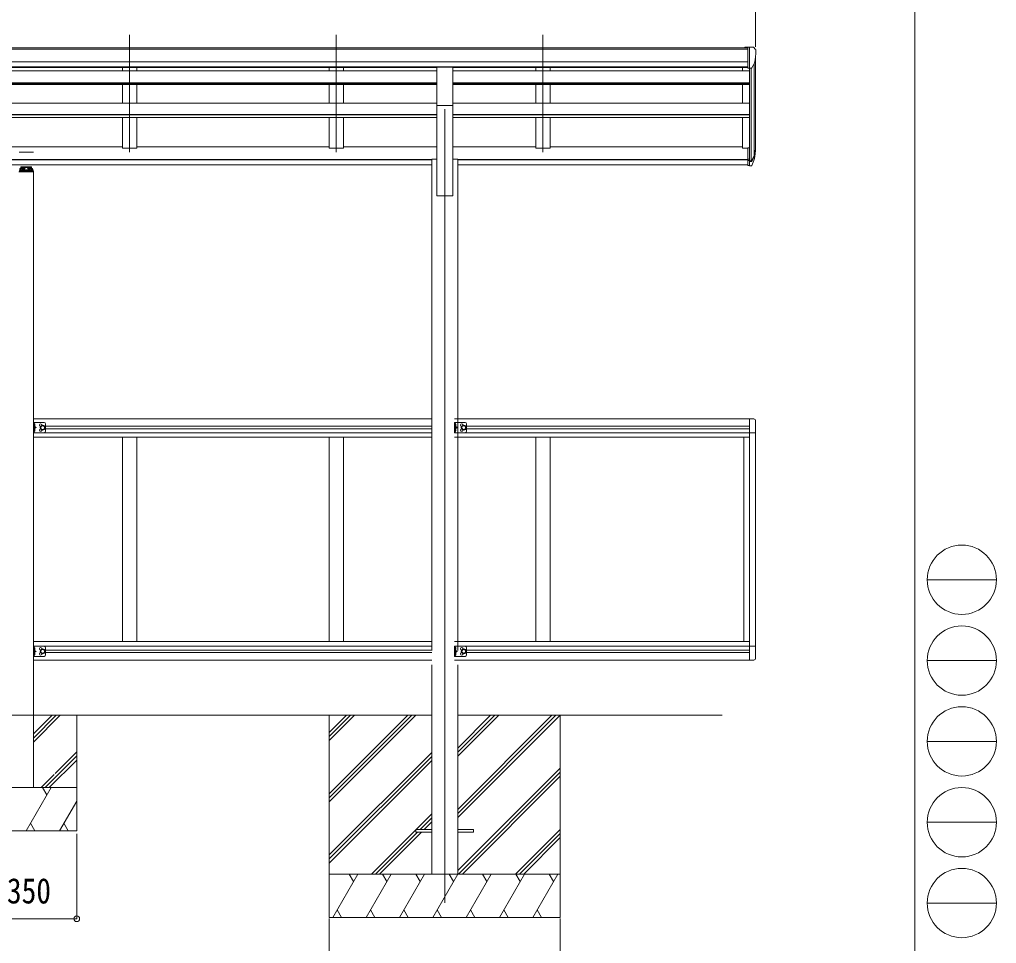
# Model space of a CAD drawing. Units: millimetres at full size; details may follow other scales. Extents: x -5590 to 5652, y -3902 to 3858.
# Drawn here: x 2268 to 5652, y -1982 to 1219 of the extents above; entities that cross this region are included whole.
import ezdxf
from ezdxf.enums import TextEntityAlignment as Align

# ---------------------------------------------------------------- set-up
doc = ezdxf.new("R2010")
doc.units = ezdxf.units.MM
doc.header["$LTSCALE"] = 20
doc.header["$PDMODE"] = 32
doc.header["$PDSIZE"] = 20
for name, color, linetype, lineweight in [('0-0_0', 7, 'Continuous', 9), ('0-1_本体', 4, 'Continuous', 9), ('0-2_部品', 7, 'Continuous', 9), ('0-8_PARTS2', 2, 'Continuous', 9), ('0-A_寸法', 6, 'Continuous', 9), ('1-0_FRAME', 7, 'Continuous', 9), ('1-1_GLASS', 4, 'Continuous', 9), ('1-2_GLASS_SEAL', 7, 'Continuous', 9), ('F-0_240', 7, 'Continuous', 9)]:
    doc.layers.add(name, color=color, linetype=linetype, lineweight=lineweight)
doc.styles.add('ＭＳ ゴシック', font='')
doc.styles.get('ＭＳ ゴシック').set_extended_font_data('MS Gothic')

msp = doc.modelspace()

# ---------------------------------------------------------------- linework, layer by layer
at = {"layer": '0-0_0'}
for p, q in [((886.34, -1191.39), (3695.94, -1191.39)), ((3341.14, -1191.39), (3341.14, -1891.39)), ((3341.14, -1462.89), (3612.64, -1191.39)), ((3341.14, -1477.04), (3626.79, -1191.39)), ((3341.14, -1491.18), (3640.93, -1191.39)), ((3341.14, -1250.76), (3400.51, -1191.39)), ((3341.14, -1264.91), (3414.65, -1191.39)), ((3341.14, -1279.05), (3428.79, -1191.39)), ((3786.34, -1191.39), (4702.14, -1191.39)), ((3786.34, -1545.46), (4140.4, -1191.39)), ((3786.34, -1517.17), (4112.12, -1191.39)), ((3786.34, -1531.31), (4126.26, -1191.39)), ((3786.34, -1333.32), (3928.27, -1191.39)), ((3786.34, -1319.18), (3914.13, -1191.39)), ((3786.34, -1305.04), (3899.99, -1191.39)), ((4141.14, -1191.39), (4141.14, -1891.39)), ((3341.14, -1675.03), (3695.94, -1320.23)), ((3341.14, -1689.17), (3695.94, -1334.37)), ((3341.14, -1703.31), (3695.94, -1348.51)), ((3786.34, -1729.3), (4141.14, -1374.51)), ((3788.39, -1741.39), (4141.14, -1388.65)), ((3802.53, -1741.39), (4141.14, -1402.79)), ((3486.9, -1741.39), (3695.94, -1532.36)), ((3655.55, -1586.89), (3695.94, -1546.5)), ((3669.69, -1586.89), (3695.94, -1560.64)), ((3986.38, -1741.39), (4141.14, -1586.64)), ((3501.05, -1741.39), (3646.55, -1595.89)), ((3515.19, -1741.39), (3660.69, -1595.89)), ((4000.52, -1741.39), (4141.14, -1600.78)), ((4014.67, -1741.39), (4141.14, -1614.92)), ((4141.14, -1741.39), (3341.14, -1741.39)), ((3353.84, -1891.39), (3440.45, -1741.39)), ((3425.45, -1767.38), (3410.44, -1741.39)), ((3469.31, -1891.39), (3555.92, -1741.39)), ((3540.92, -1767.38), (3525.91, -1741.39)), ((3584.78, -1891.39), (3671.39, -1741.39)), ((3656.39, -1767.38), (3641.39, -1741.39)), ((3700.25, -1891.39), (3786.86, -1741.39)), ((3771.86, -1767.38), (3756.86, -1741.39)), ((3815.72, -1891.39), (3902.33, -1741.39)), ((3887.33, -1767.38), (3872.33, -1741.39)), ((3931.19, -1891.39), (4017.8, -1741.39)), ((3987.8, -1741.39), (4002.8, -1767.38)), ((4046.66, -1891.39), (4133.27, -1741.39)), ((4103.27, -1741.39), (4118.27, -1767.38)), ((3341.14, -1891.39), (4141.14, -1891.39)), ((3368.84, -1865.41), (3383.84, -1891.39)), ((3484.31, -1865.41), (3499.31, -1891.39)), ((3599.78, -1865.41), (3614.78, -1891.39)), ((3715.25, -1865.41), (3730.25, -1891.39)), ((3830.72, -1865.41), (3845.72, -1891.39)), ((3946.19, -1865.42), (3961.19, -1891.39)), ((4061.66, -1865.42), (4076.66, -1891.39))]:
    msp.add_line(p, q, dxfattribs=at)
at = {"layer": '0-1_本体'}
for p, q in [((-208.36, 1121.25), (4790.64, 1121.25)), ((-208.36, 1115.9), (4790.64, 1115.9)), ((4817.14, 771.73), (4817.14, 1084.5)), ((-208.36, 1072.38), (4790.64, 1072.38)), ((-208.36, 1054.7), (4790.64, 1054.7)), ((868.64, 1052.33), (3713.64, 1052.33)), ((2624.14, 1052.26), (2624.14, 1041.08)), ((2674.14, 1052.26), (2674.14, 1041.08)), ((3340.14, 1052.26), (3340.14, 1041.08)), ((3390.14, 1052.26), (3390.14, 1041.08)), ((3768.64, 1052.33), (4790.64, 1052.33)), ((4056.14, 1052.26), (4056.14, 1041.08)), ((4106.14, 1052.26), (4106.14, 1041.08)), ((4772.14, 1041.08), (4772.14, 1052.33)), ((4797.14, 1049.87), (4797.14, 773.9)), ((4803.14, 1050.35), (4803.14, 729.47)), ((4812.86, 1065.7), (4812.86, 747.47)), ((868.64, 1041.08), (3713.64, 1041.08)), ((3768.64, 1041.08), (4797.14, 1041.08)), ((868.64, 999.15), (3713.64, 999.15)), ((868.64, 997.65), (3713.64, 997.65)), ((868.64, 993.45), (3713.64, 993.45)), ((2624.14, 993.45), (2624.14, 929.72)), ((2674.14, 993.45), (2674.14, 929.72)), ((3340.14, 993.45), (3340.14, 929.72)), ((3390.14, 993.45), (3390.14, 929.72)), ((3768.64, 999.15), (4797.14, 999.15)), ((3768.64, 997.65), (4797.14, 997.65)), ((3768.64, 993.45), (4797.14, 993.45)), ((4056.14, 993.45), (4056.14, 929.72)), ((4106.14, 993.45), (4106.14, 929.72)), ((4772.14, 929.72), (4772.14, 993.45)), ((868.65, 929.72), (3713.65, 929.72)), ((3713.64, 925.4), (3713.64, 608.61)), ((3768.64, 608.61), (3768.64, 925.4)), ((3768.65, 929.72), (4797.14, 929.72)), ((868.64, 890.28), (3713.64, 890.28)), ((868.64, 888.8), (3713.64, 888.8)), ((3768.64, 890.28), (4797.14, 890.28)), ((3768.64, 888.8), (4797.14, 888.8)), ((868.64, 879.54), (3713.64, 879.54)), ((2624.14, 879.54), (2624.14, 773.06)), ((2674.14, 879.54), (2674.14, 773.06)), ((3340.14, 879.54), (3340.14, 773.06)), ((3390.14, 879.54), (3390.14, 773.06)), ((3768.64, 879.54), (4797.14, 879.54)), ((4056.14, 879.54), (4056.14, 773.06)), ((4106.14, 879.54), (4106.14, 773.06)), ((4772.14, 773.08), (4772.14, 879.54)), ((1958.14, 777.88), (2624.14, 777.88)), ((2624.14, 773.06), (2674.14, 773.06)), ((2674.14, 777.88), (3340.14, 777.88)), ((3340.14, 773.06), (3390.14, 773.06)), ((3390.14, 777.88), (3713.64, 777.88)), ((3768.64, 777.88), (4056.14, 777.88)), ((4056.14, 773.06), (4106.14, 773.06)), ((4106.14, 777.88), (4772.14, 777.88)), ((4790.64, 773.08), (4772.14, 773.08)), ((886.14, 733.78), (3695.94, 733.78)), ((886.14, 732.38), (3695.94, 732.38)), ((886.14, 715.01), (3695.94, 715.01)), ((3695.94, 734.99), (3713.64, 734.99)), ((3695.94, 734.99), (3695.94, -966.39)), ((3786.34, 733.78), (4790.64, 733.78)), ((3786.34, 732.38), (4790.64, 732.38)), ((3786.34, 715.01), (4790.64, 715.01)), ((3713.64, 608.61), (3768.64, 608.61)), ((3695.94, -1016.39), (3695.94, -1741.39)), ((3786.34, -1016.39), (3786.34, -1741.39))]:
    msp.add_line(p, q, dxfattribs=at)
msp.add_lwpolyline([(3768.64, 734.99), (3786.34, 734.99), (3786.34, -966.39)], dxfattribs=at)
at = {"layer": '0-2_部品'}
for p, q in [((4790.64, 1122.86), (4780.64, 1122.77)), ((4780.64, 1121.25), (4780.64, 1122.77)), ((4790.64, 1050.87), (4790.64, 1122.86)), ((4809.14, 1122.86), (4790.64, 1122.86)), ((4797.14, 1049.87), (4797.14, 1122.86)), ((4809.14, 1122.86), (4811.47, 1122.71)), ((4812.23, 1122.29), (4816.3, 1116.48)), ((4819.14, 1113.49), (4819.14, 1112.86)), ((3713.64, 1054.42), (3768.64, 1054.42)), ((3713.64, 920.91), (3713.64, 1054.42)), ((3768.64, 920.91), (3768.64, 1054.42)), ((4790.64, 1050.87), (4797.14, 1050.87)), ((4797.14, 1049.87), (4802.35, 1050.19)), ((4804.77, 1051.69), (4814.04, 1067.75)), ((3713.64, 920.91), (3768.64, 920.91)), ((4790.64, 773.9), (4790.64, 712.84)), ((4790.64, 773.9), (4797.14, 773.9)), ((4797.14, 773.9), (4797.14, 712.02)), ((4803.57, 729.94), (4813.33, 748.36)), ((4814.75, 747.86), (4804.58, 728.69)), ((4790.64, 735.59), (4797.14, 735.59)), ((4790.64, 730.19), (4797.14, 730.19)), ((4790.64, 712.84), (4797.14, 712.84)), ((4797.14, 729.19), (4802.28, 729.19)), ((4797.14, 727.19), (4801.99, 727.19)), ((4797.14, 712.02), (4801.99, 712.02)), ((4812.16, 731.01), (4804.58, 713.52))]:
    msp.add_line(p, q, dxfattribs=at)
at = {"layer": '0-2_部品', "color": 4}
for p, q in [((3641.14, -1586.89), (3641.14, -1595.89)), ((3641.14, -1586.89), (3695.94, -1586.89)), ((3786.34, -1586.89), (3841.14, -1586.89)), ((3841.14, -1586.89), (3841.14, -1595.89)), ((3641.14, -1595.89), (3695.94, -1595.89)), ((3786.34, -1595.89), (3841.14, -1595.89))]:
    msp.add_line(p, q, dxfattribs=at)
at = {"layer": '0-2_部品'}
for centre, radius, start, end in [((4811.41, 1121.72), 1, 35, 86.5), ((4617.14, 1112.86), 202, 347.09739, 0), ((4816.14, 1113.49), 3, 0, 87), ((4802.17, 1053.19), 3, 273.5, 330), ((4729.19, 774.31), 88.05, 342.78929, 2.77608), ((4728.48, 770.03), 89.07, 345.58812, 5.50424), ((4683.92, 767.09), 133.22, 344.28698, 356.72013), ((4801.99, 730.19), 3, 270, 330), ((4801.99, 715.02), 3, 270, 330), ((4802.28, 730.69), 1.5, 270, 330)]:
    msp.add_arc(centre, radius, start, end, dxfattribs=at)
at = {"layer": '0-8_PARTS2'}
for p, q in [((2649.14, 1166.18), (2649.14, 759.39)), ((3365.14, 1166.18), (3365.14, 759.39)), ((4081.14, 1166.18), (4081.14, 759.39)), ((3741.14, 908.61), (3741.14, -1841.39))]:
    msp.add_line(p, q, dxfattribs=at)
at = {"layer": '0-A_寸法'}
for p, q in [((4817.14, 1657.42), (4817.14, 1123.99)), ((2466.14, -1896.23), (2466.14, -1602.36)), ((3341.14, -2230.42), (3341.14, -1895.33)), ((4141.14, -2230.42), (4141.14, -1895.33)), ((2116.14, -1896.23), (2466.14, -1896.23))]:
    msp.add_line(p, q, dxfattribs=at)
msp.add_point((2466.14, -1896.23), dxfattribs=at)
at = {"layer": '1-0_FRAME'}
for p, q in [((2316.14, -1255.87), (2380.62, -1191.39)), ((2316.14, -1270.02), (2394.76, -1191.39)), ((2316.14, -1284.16), (2408.91, -1191.39)), ((2391.14, -1393.01), (2466.14, -1318.01)), ((2356.89, -1441.39), (2466.14, -1332.15)), ((2371.04, -1441.39), (2466.14, -1346.29)), ((2342.75, -1441.39), (2388.25, -1395.89)), ((2116.14, -1441.39), (2466.14, -1441.39)), ((2291.14, -1591.39), (2377.75, -1441.39)), ((2362.75, -1467.38), (2347.75, -1441.39)), ((2406.61, -1591.39), (2466.14, -1488.29)), ((2306.14, -1565.41), (2321.14, -1591.39)), ((2421.61, -1565.41), (2436.61, -1591.39))]:
    msp.add_line(p, q, dxfattribs=at)
msp.add_lwpolyline([(2116.14, -1591.39), (2466.14, -1591.39), (2466.14, -1191.39)], dxfattribs=at)
at = {"layer": '1-1_GLASS'}
for p, q in [((2266.14, 759.16), (2316.14, 759.16)), ((2316.14, 691.85), (2316.14, -1441.39)), ((3695.94, -164.29), (2316.04, -164.29)), ((4797.14, -164.29), (3774.94, -164.29)), ((2358.04, -190.29), (3695.94, -190.29)), ((2358.04, -199.29), (3695.94, -199.29)), ((3816.94, -190.29), (4797.14, -190.29)), ((3816.94, -199.29), (4797.14, -199.29)), ((2316.04, -212.79), (3695.94, -212.79)), ((2316.04, -228.29), (3695.94, -228.29)), ((2624.14, -228.29), (2624.14, -936.29)), ((2674.14, -228.29), (2674.14, -936.29)), ((3340.14, -228.29), (3340.14, -936.29)), ((3390.14, -228.29), (3390.14, -936.29)), ((4797.14, -212.79), (3774.94, -212.79)), ((3774.94, -228.29), (4797.14, -228.29)), ((4056.14, -228.29), (4056.14, -936.29)), ((4106.14, -228.29), (4106.14, -936.29)), ((4777.14, -936.29), (4777.14, -228.29)), ((4797.14, -951.6), (4797.14, -212.79)), ((4817.14, -212.98), (4817.14, -951.59)), ((2316.04, -936.29), (3695.94, -936.29)), ((3774.94, -936.29), (4797.14, -936.29)), ((2316.04, -951.79), (3695.94, -951.79)), ((2358.04, -965.29), (3695.94, -965.29)), ((2358.04, -974.29), (3695.94, -974.29)), ((3774.94, -951.79), (4797.14, -951.79)), ((3816.94, -965.29), (4797.14, -965.29)), ((3816.94, -974.29), (4797.14, -974.29)), ((2316.04, -1000.29), (3695.94, -1000.29)), ((3774.94, -1000.29), (4797.14, -1000.29))]:
    msp.add_line(p, q, dxfattribs=at)
at = {"layer": '1-2_GLASS_SEAL', "color": 4}
for p, q in [((2316.64, 691.85), (2265.64, 691.85)), ((2315.14, 694.85), (2267.14, 694.85)), ((2268.64, 700.49), (2268.64, 694.85)), ((2271.14, 703.06), (2272.64, 703.06)), ((2271.14, 700.55), (2271.14, 694.85)), ((2271.14, 700.55), (2272.64, 700.55)), ((2271.14, 698.66), (2311.14, 698.66)), ((2309.64, 708.98), (2272.64, 708.98)), ((2272.64, 708.98), (2272.64, 700.55)), ((2272.64, 706.49), (2309.64, 706.49)), ((2275.24, 704.06), (2275.24, 703.58)), ((2278.69, 702.17), (2278.69, 701.84)), ((2280.65, 702.5), (2280.65, 702.16)), ((2281.14, 703.41), (2281.14, 700.73)), ((2281.63, 702.5), (2281.63, 702.16)), ((2283.59, 701.84), (2283.59, 702.17)), ((2287.04, 704.06), (2287.04, 703.58)), ((2295.24, 704.06), (2295.24, 703.58)), ((2298.69, 702.17), (2298.69, 701.84)), ((2300.65, 702.5), (2300.65, 702.16)), ((2301.14, 703.41), (2301.14, 700.73)), ((2301.63, 702.5), (2301.63, 702.16)), ((2303.59, 701.84), (2303.59, 702.17)), ((2307.04, 704.06), (2307.04, 703.58)), ((2309.64, 708.98), (2309.64, 700.55)), ((2309.64, 703.06), (2311.14, 703.06)), ((2309.64, 700.55), (2311.14, 700.55)), ((2311.14, 700.55), (2311.14, 694.85)), ((2313.64, 694.85), (2313.64, 700.49)), ((2316.64, 693.35), (2316.64, 691.85))]:
    msp.add_line(p, q, dxfattribs=at)
at = {"layer": '1-2_GLASS_SEAL'}
for p, q in [((4797.14, -163.79), (4812.43, -164.59)), ((4797.14, -163.79), (4797.14, -212.98)), ((2316.04, -177.29), (2316.04, -212.29)), ((2353.04, -177.29), (2316.04, -177.29)), ((2318.56, -184.65), (2317.96, -185.79)), ((2318.56, -186.94), (2317.96, -185.79)), ((2318.56, -202.65), (2317.96, -203.79)), ((2318.54, -177.29), (2318.54, -212.29)), ((2318.54, -181.09), (2318.83, -181.09)), ((2318.54, -181.09), (2318.54, -190.49)), ((2318.83, -190.49), (2318.54, -190.49)), ((2318.54, -194.79), (2325.54, -194.79)), ((2318.83, -199.09), (2318.54, -199.09)), ((2318.54, -208.49), (2318.54, -199.09)), ((2320.65, -183.64), (2318.63, -184.65)), ((2320.65, -187.94), (2318.63, -186.94)), ((2320.65, -201.64), (2318.63, -202.65)), ((2318.83, -181.09), (2318.83, -190.49)), ((2318.83, -208.49), (2318.83, -199.09)), ((2354.54, -198.55), (2348.04, -202.3)), ((2358.04, -182.29), (2358.04, -207.29)), ((3774.94, -212.29), (3774.94, -177.29)), ((3811.94, -177.29), (3774.94, -177.29)), ((3777.46, -184.65), (3776.86, -185.79)), ((3777.46, -186.94), (3776.86, -185.79)), ((3777.46, -202.65), (3776.86, -203.79)), ((3777.44, -212.29), (3777.44, -177.29)), ((3777.44, -181.09), (3777.73, -181.09)), ((3777.44, -181.09), (3777.44, -190.49)), ((3777.73, -190.49), (3777.44, -190.49)), ((3777.44, -194.79), (3784.44, -194.79)), ((3777.73, -199.09), (3777.44, -199.09)), ((3777.44, -208.49), (3777.44, -199.09)), ((3779.55, -183.64), (3777.53, -184.65)), ((3779.55, -187.94), (3777.53, -186.94)), ((3779.55, -201.64), (3777.53, -202.65)), ((3777.73, -181.09), (3777.73, -190.49)), ((3777.73, -208.49), (3777.73, -199.09)), ((3816.94, -207.29), (3816.94, -182.29)), ((4817.64, -170.09), (4817.64, -212.98)), ((2353.04, -212.29), (2316.04, -212.29)), ((2318.56, -204.94), (2317.96, -203.79)), ((2318.54, -208.49), (2318.83, -208.49)), ((2320.65, -205.94), (2318.63, -204.94)), ((3811.94, -212.29), (3774.94, -212.29)), ((3777.46, -204.94), (3776.86, -203.79)), ((3777.44, -208.49), (3777.73, -208.49)), ((3779.55, -205.94), (3777.53, -204.94)), ((4817.64, -212.98), (4797.14, -212.98)), ((2316.04, -952.29), (2316.04, -987.29)), ((2353.04, -952.29), (2316.04, -952.29)), ((2318.56, -959.65), (2317.96, -960.79)), ((2318.56, -961.94), (2317.96, -960.79)), ((2318.56, -977.65), (2317.96, -978.79)), ((2318.56, -979.94), (2317.96, -978.79)), ((2318.54, -952.29), (2318.54, -987.29)), ((2318.54, -956.09), (2318.83, -956.09)), ((2318.54, -956.09), (2318.54, -965.49)), ((2318.83, -965.49), (2318.54, -965.49)), ((2318.54, -969.79), (2325.54, -969.79)), ((2318.83, -974.09), (2318.54, -974.09)), ((2318.54, -983.49), (2318.54, -974.09)), ((2320.65, -958.64), (2318.63, -959.65)), ((2320.65, -962.94), (2318.63, -961.94)), ((2320.65, -976.64), (2318.63, -977.65)), ((2320.65, -980.94), (2318.63, -979.94)), ((2318.83, -956.09), (2318.83, -965.49)), ((2318.83, -983.49), (2318.83, -974.09)), ((2354.54, -973.55), (2348.04, -977.3)), ((2358.04, -957.29), (2358.04, -982.29)), ((3774.94, -987.29), (3774.94, -952.29)), ((3811.94, -952.29), (3774.94, -952.29)), ((3777.46, -959.65), (3776.86, -960.79)), ((3777.46, -961.94), (3776.86, -960.79)), ((3777.46, -977.65), (3776.86, -978.79)), ((3777.46, -979.94), (3776.86, -978.79)), ((3777.44, -987.29), (3777.44, -952.29)), ((3777.44, -956.09), (3777.73, -956.09)), ((3777.44, -956.09), (3777.44, -965.49)), ((3777.73, -965.49), (3777.44, -965.49)), ((3777.44, -969.79), (3784.44, -969.79)), ((3777.73, -974.09), (3777.44, -974.09)), ((3777.44, -983.49), (3777.44, -974.09)), ((3779.55, -958.64), (3777.53, -959.65)), ((3779.55, -962.94), (3777.53, -961.94)), ((3779.55, -976.64), (3777.53, -977.65)), ((3779.55, -980.94), (3777.53, -979.94)), ((3777.73, -956.09), (3777.73, -965.49)), ((3777.73, -983.49), (3777.73, -974.09)), ((3816.94, -982.29), (3816.94, -957.29)), ((4817.64, -951.6), (4797.14, -951.6)), ((4797.14, -1000.79), (4797.14, -951.6)), ((4817.64, -994.5), (4817.64, -951.6)), ((2353.04, -987.29), (2316.04, -987.29)), ((2318.54, -983.49), (2318.83, -983.49)), ((3811.94, -987.29), (3774.94, -987.29)), ((3777.44, -983.49), (3777.73, -983.49)), ((4797.14, -1000.79), (4812.43, -999.99))]:
    msp.add_line(p, q, dxfattribs=at)
at = {"layer": '1-2_GLASS_SEAL', "color": 4}
for points in [[(2279.67, 701.94), (2279.86, 701.92), (2279.94, 701.91), (2280.05, 701.91), (2280.22, 701.92), (2280.36, 701.95), (2280.49, 701.99), (2280.58, 702.04), (2280.63, 702.1)], [(2281.65, 702.1), (2281.71, 702.04), (2281.8, 701.99), (2281.92, 701.95), (2282.07, 701.92), (2282.24, 701.91), (2282.34, 701.91), (2282.42, 701.92), (2282.61, 701.94)], [(2299.67, 701.94), (2299.86, 701.92), (2299.94, 701.91), (2300.05, 701.91), (2300.22, 701.92), (2300.36, 701.95), (2300.49, 701.99), (2300.58, 702.04), (2300.63, 702.1)], [(2301.65, 702.1), (2301.71, 702.04), (2301.8, 701.99), (2301.92, 701.95), (2302.07, 701.92), (2302.24, 701.91), (2302.34, 701.91), (2302.42, 701.92), (2302.61, 701.94)]]:
    msp.add_lwpolyline(points, dxfattribs=at)
at = {"layer": '1-2_GLASS_SEAL'}
for points in [[(2319.14, -190.22), (2325.54, -194.79), (2319.14, -199.37)], [(2348.04, -202.3), (2341.54, -198.55), (2341.54, -191.04), (2348.04, -187.29), (2354.54, -191.04)], [(3778.04, -199.37), (3784.44, -194.79), (3778.04, -190.22)], [(2319.14, -965.22), (2325.54, -969.79), (2319.14, -974.37)], [(2348.04, -977.3), (2341.54, -973.55), (2341.54, -966.04), (2348.04, -962.29), (2354.54, -966.04)], [(3778.04, -974.37), (3784.44, -969.79), (3778.04, -965.22)]]:
    msp.add_lwpolyline(points, dxfattribs=at)
for points in [[(3806.94, -187.29), (3800.44, -191.04), (3800.44, -198.54), (3806.94, -202.3), (3813.44, -198.54), (3813.44, -191.04)], [(3806.94, -962.29), (3800.44, -966.04), (3800.44, -973.54), (3806.94, -977.3), (3813.44, -973.54), (3813.44, -966.04)]]:
    msp.add_lwpolyline(points, close=True, dxfattribs=at)
for centre, radius in [((2348.04, -194.79), 8.5), ((2348.04, -194.79), 7.5), ((2348.04, -194.79), 6.5), ((3806.94, -194.79), 8.5), ((3806.94, -194.79), 7.5), ((3806.94, -194.79), 6.5), ((2348.04, -969.79), 8.5), ((2348.04, -969.79), 7.5), ((2348.04, -969.79), 6.5), ((3806.94, -969.79), 8.5), ((3806.94, -969.79), 7.5), ((3806.94, -969.79), 6.5)]:
    msp.add_circle(centre, radius, dxfattribs=at)
at = {"layer": '1-2_GLASS_SEAL', "color": 4}
msp.add_arc((2315.14, 693.35), 1.5, 0, 90, dxfattribs=at)
at = {"layer": '1-2_GLASS_SEAL'}
for centre, radius, start, end in [((4812.14, -170.09), 5.5, 0, 87), ((2314.94, -185.79), 6.1, 309.60193, 50.39807), ((2314.94, -203.79), 6.1, 309.60193, 50.39807), ((2341.04, -186.29), 4.25, 353.70569, 265.23923), ((2341.04, -203.29), 4.25, 94.76077, 6.29431), ((2353.04, -182.29), 5, 0, 90), ((3773.84, -185.79), 6.1, 309.60193, 50.39807), ((3773.84, -203.79), 6.1, 309.60193, 50.39807), ((3799.94, -186.29), 4.25, 353.70569, 265.23923), ((3799.94, -203.29), 4.25, 94.76077, 6.29431), ((3811.94, -182.29), 5, 0, 90), ((2353.04, -207.29), 5, 270, 0), ((3811.94, -207.29), 5, 270, 0), ((2314.94, -960.79), 6.1, 309.60193, 50.39807), ((2314.94, -978.79), 6.1, 309.60193, 50.39807), ((2341.04, -961.29), 4.25, 353.70569, 265.23923), ((2341.04, -978.29), 4.25, 94.76077, 6.29431), ((2353.04, -957.29), 5, 0, 90), ((3773.84, -960.79), 6.1, 309.60193, 50.39807), ((3773.84, -978.79), 6.1, 309.60193, 50.39807), ((3799.94, -961.29), 4.25, 353.70569, 265.23923), ((3799.94, -978.29), 4.25, 94.76077, 6.29431), ((3811.94, -957.29), 5, 0, 90), ((2353.04, -982.29), 5, 270, 0), ((3811.94, -982.29), 5, 270, 0), ((4812.14, -994.5), 5.5, 273, 0)]:
    msp.add_arc(centre, radius, start, end, dxfattribs=at)
at = {"layer": '1-2_GLASS_SEAL', "color": 4}
for centre, major_axis, ratio, start_param, end_param in [((2271.14, 700.49), (0, 2.57), 0.97237, 6.2831853, 7.8539816), ((2281.14, 704.06), (5.9, 0), 0.342073, 0, 3.1415927), ((2281.14, 709.35), (8.02, 0), 0.939674, 4.4018361, 4.5279947), ((2281.14, 709.01), (8.02, 0), 0.939674, 4.4018361, 4.5279947), ((2281.14, 710.02), (8.02, 0), 0.939674, 4.6512338, 4.7735441), ((2281.14, 709.35), (-8.02, 0), 0.939674, 1.7551906, 1.8813492), ((2281.14, 709.01), (-8.02, 0), 0.939674, 1.7551906, 1.8813492), ((2301.14, 704.06), (5.9, 0), 0.342073, 0, 3.1415927), ((2301.14, 709.35), (8.02, 0), 0.939674, 4.4018361, 4.5279947), ((2301.14, 709.01), (8.02, 0), 0.939674, 4.4018361, 4.5279947), ((2301.14, 710.02), (8.02, 0), 0.939674, 4.6512338, 4.7735441), ((2301.14, 709.35), (-8.02, 0), 0.939674, 1.7551906, 1.8813492), ((2301.14, 709.01), (-8.02, 0), 0.939674, 1.7551906, 1.8813492), ((2311.14, 700.49), (0, 2.57), 0.97237, 4.712389, 6.2831853)]:
    msp.add_ellipse(centre, major_axis=major_axis, ratio=ratio, start_param=start_param, end_param=end_param, dxfattribs=at)
for centre in [(2281.14, 703.58), (2301.14, 703.58)]:
    msp.add_ellipse(centre, major_axis=(5.9, 0), ratio=0.342073, dxfattribs=at)
at = {"layer": 'F-0_240', "color": 5}
msp.add_line((5369.7, 3858.23), (5369.7, -3901.77), dxfattribs=at)
at = {"layer": 'F-0_240', "color": 4}
for p, q in [((5412.44, -721.77), (5652.44, -721.77)), ((5412.44, -1001.77), (5652.44, -1001.77)), ((5412.44, -1281.77), (5652.44, -1281.77)), ((5412.44, -1561.77), (5652.44, -1561.77)), ((5412.44, -1841.77), (5652.44, -1841.77))]:
    msp.add_line(p, q, dxfattribs=at)
for centre in [(5532.44, -721.77), (5532.44, -1001.77), (5532.44, -1281.77), (5532.44, -1561.77), (5532.44, -1841.77)]:
    msp.add_circle(centre, 120, dxfattribs=at)

# ---------------------------------------------------------------- texts
at = {"layer": '0-A_寸法', "color": 7, "style": 'ＭＳ ゴシック', "width": 0.85}
msp.add_text('350', height=87.98, dxfattribs=at).set_placement((2224.29, -1869.6), align=Align.BOTTOM_LEFT)

doc.saveas('drawing.dxf')
